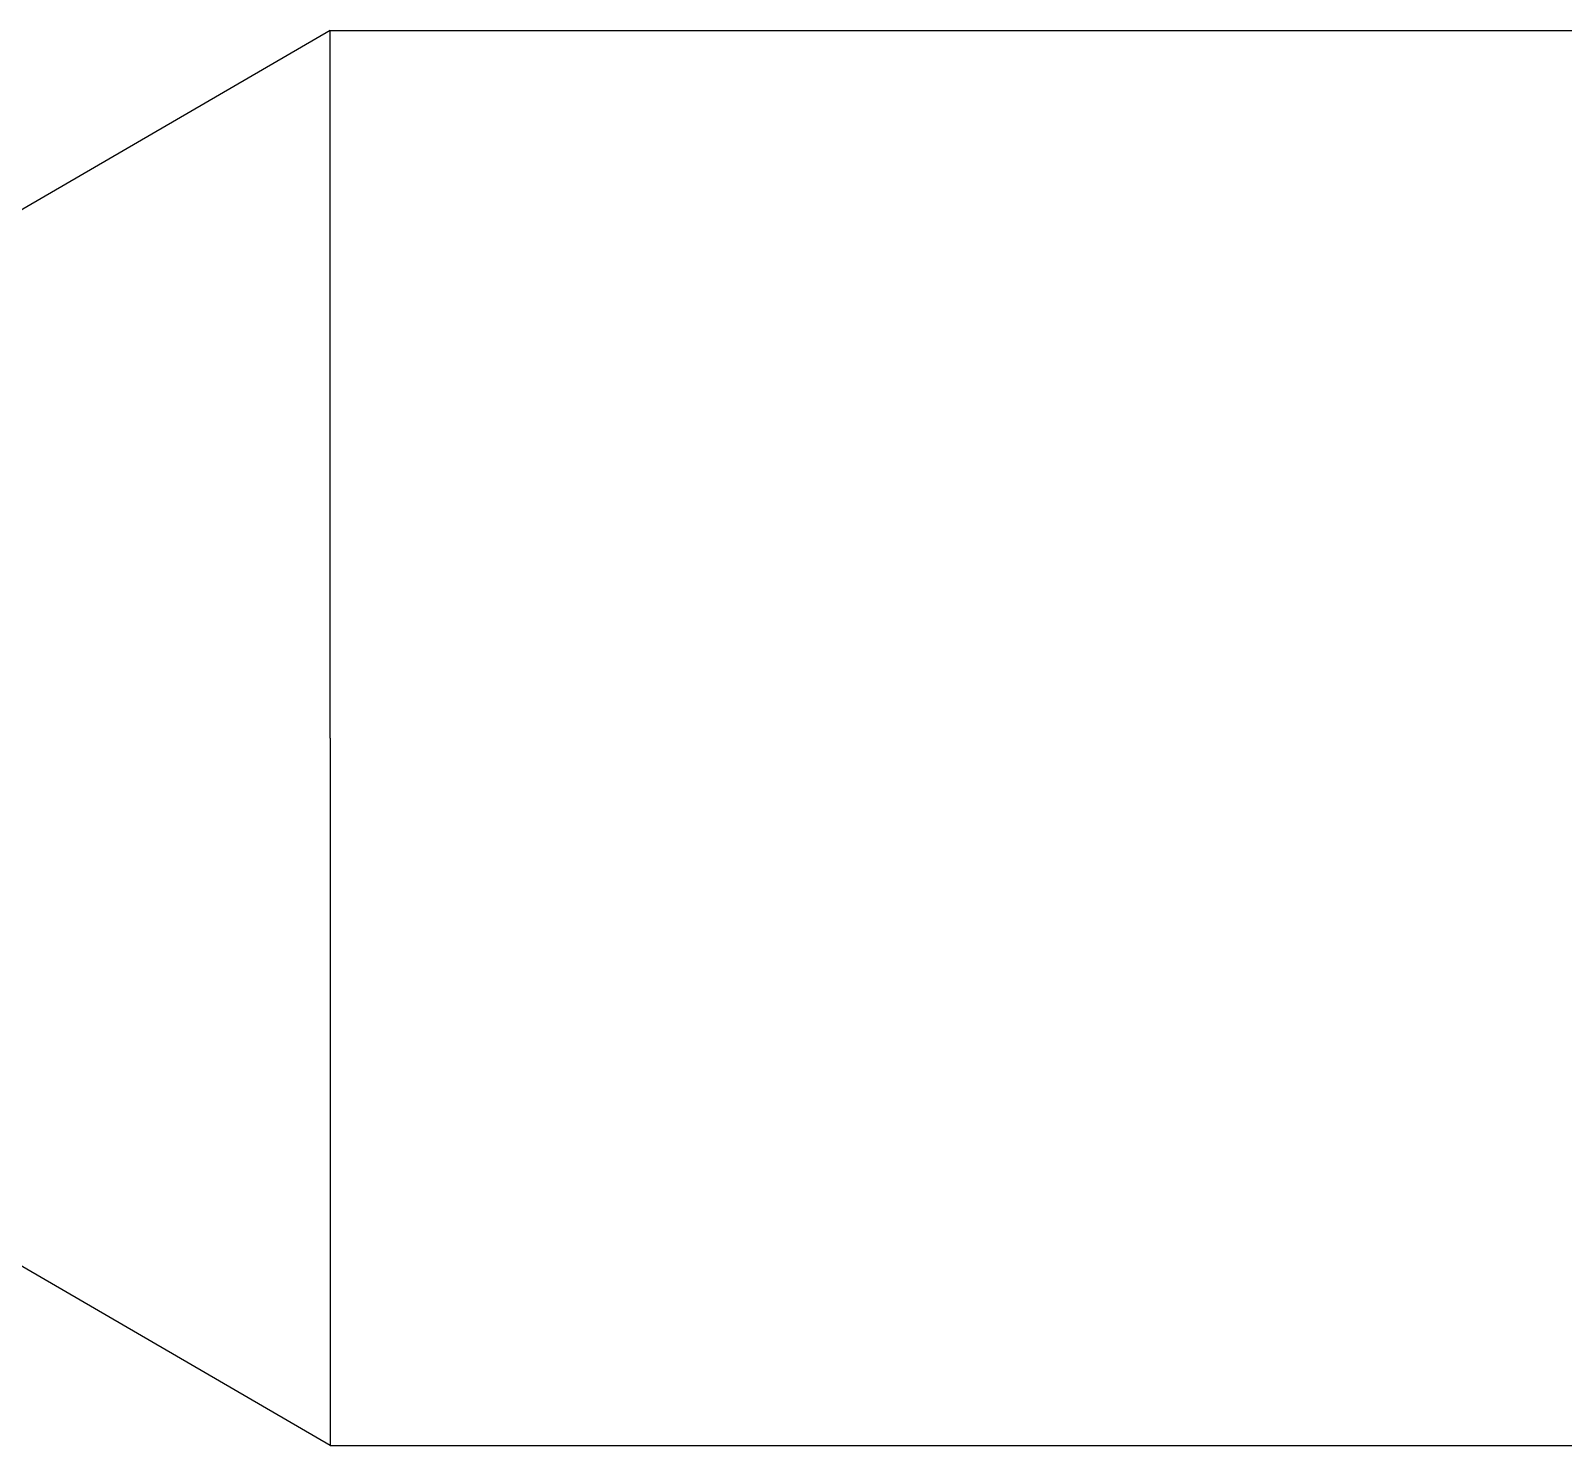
# Model space of a CAD drawing. Header units: millimetres. Extents: x 441156 to 441876, y 4514765 to 4515211.
# Drawn here: x 441348.8891 to 441349.0082, y 4515148.2626 to 4515148.3726 of the extents above; entities that cross this region are included whole.
import ezdxf

# ---------------------------------------------------------------- set-up
doc = ezdxf.new("R2010")
doc.units = ezdxf.units.MM
doc.layers.add('Instalaciones_ventilación_extracción', color=86, linetype='Continuous', lineweight=25)

msp = doc.modelspace()

# ---------------------------------------------------------------- linework, layer by layer
at = {"layer": 'Instalaciones_ventilación_extracción'}
for p, q in [((441348.9123457787, 4515148.3725512, -5.307373364137415e-07), (441348.8865150293, 4515148.3575512, -5.307373364137415e-07)), ((441348.9123457787, 4515148.3175512, -5.307373364137415e-07), (441348.9123457787, 4515148.3725512, -5.307373364137415e-07)), ((441348.9123457787, 4515148.3725512, -5.307373364137415e-07), (441349.1024947349, 4515148.3725512, -5.307373364137417e-07)), ((441348.9123457787, 4515148.3175512, -5.307373364137415e-07), (441348.9123457787, 4515148.262551201, -5.307373364137415e-07)), ((441348.9123457787, 4515148.262551201, -5.307373364137415e-07), (441348.8865150293, 4515148.2775512, -5.307373364137415e-07)), ((441348.9123457787, 4515148.262551201, -5.307373364137415e-07), (441349.1024947349, 4515148.262551201, -5.307373364137417e-07))]:
    msp.add_line(p, q, dxfattribs=at)

doc.saveas('drawing.dxf')
